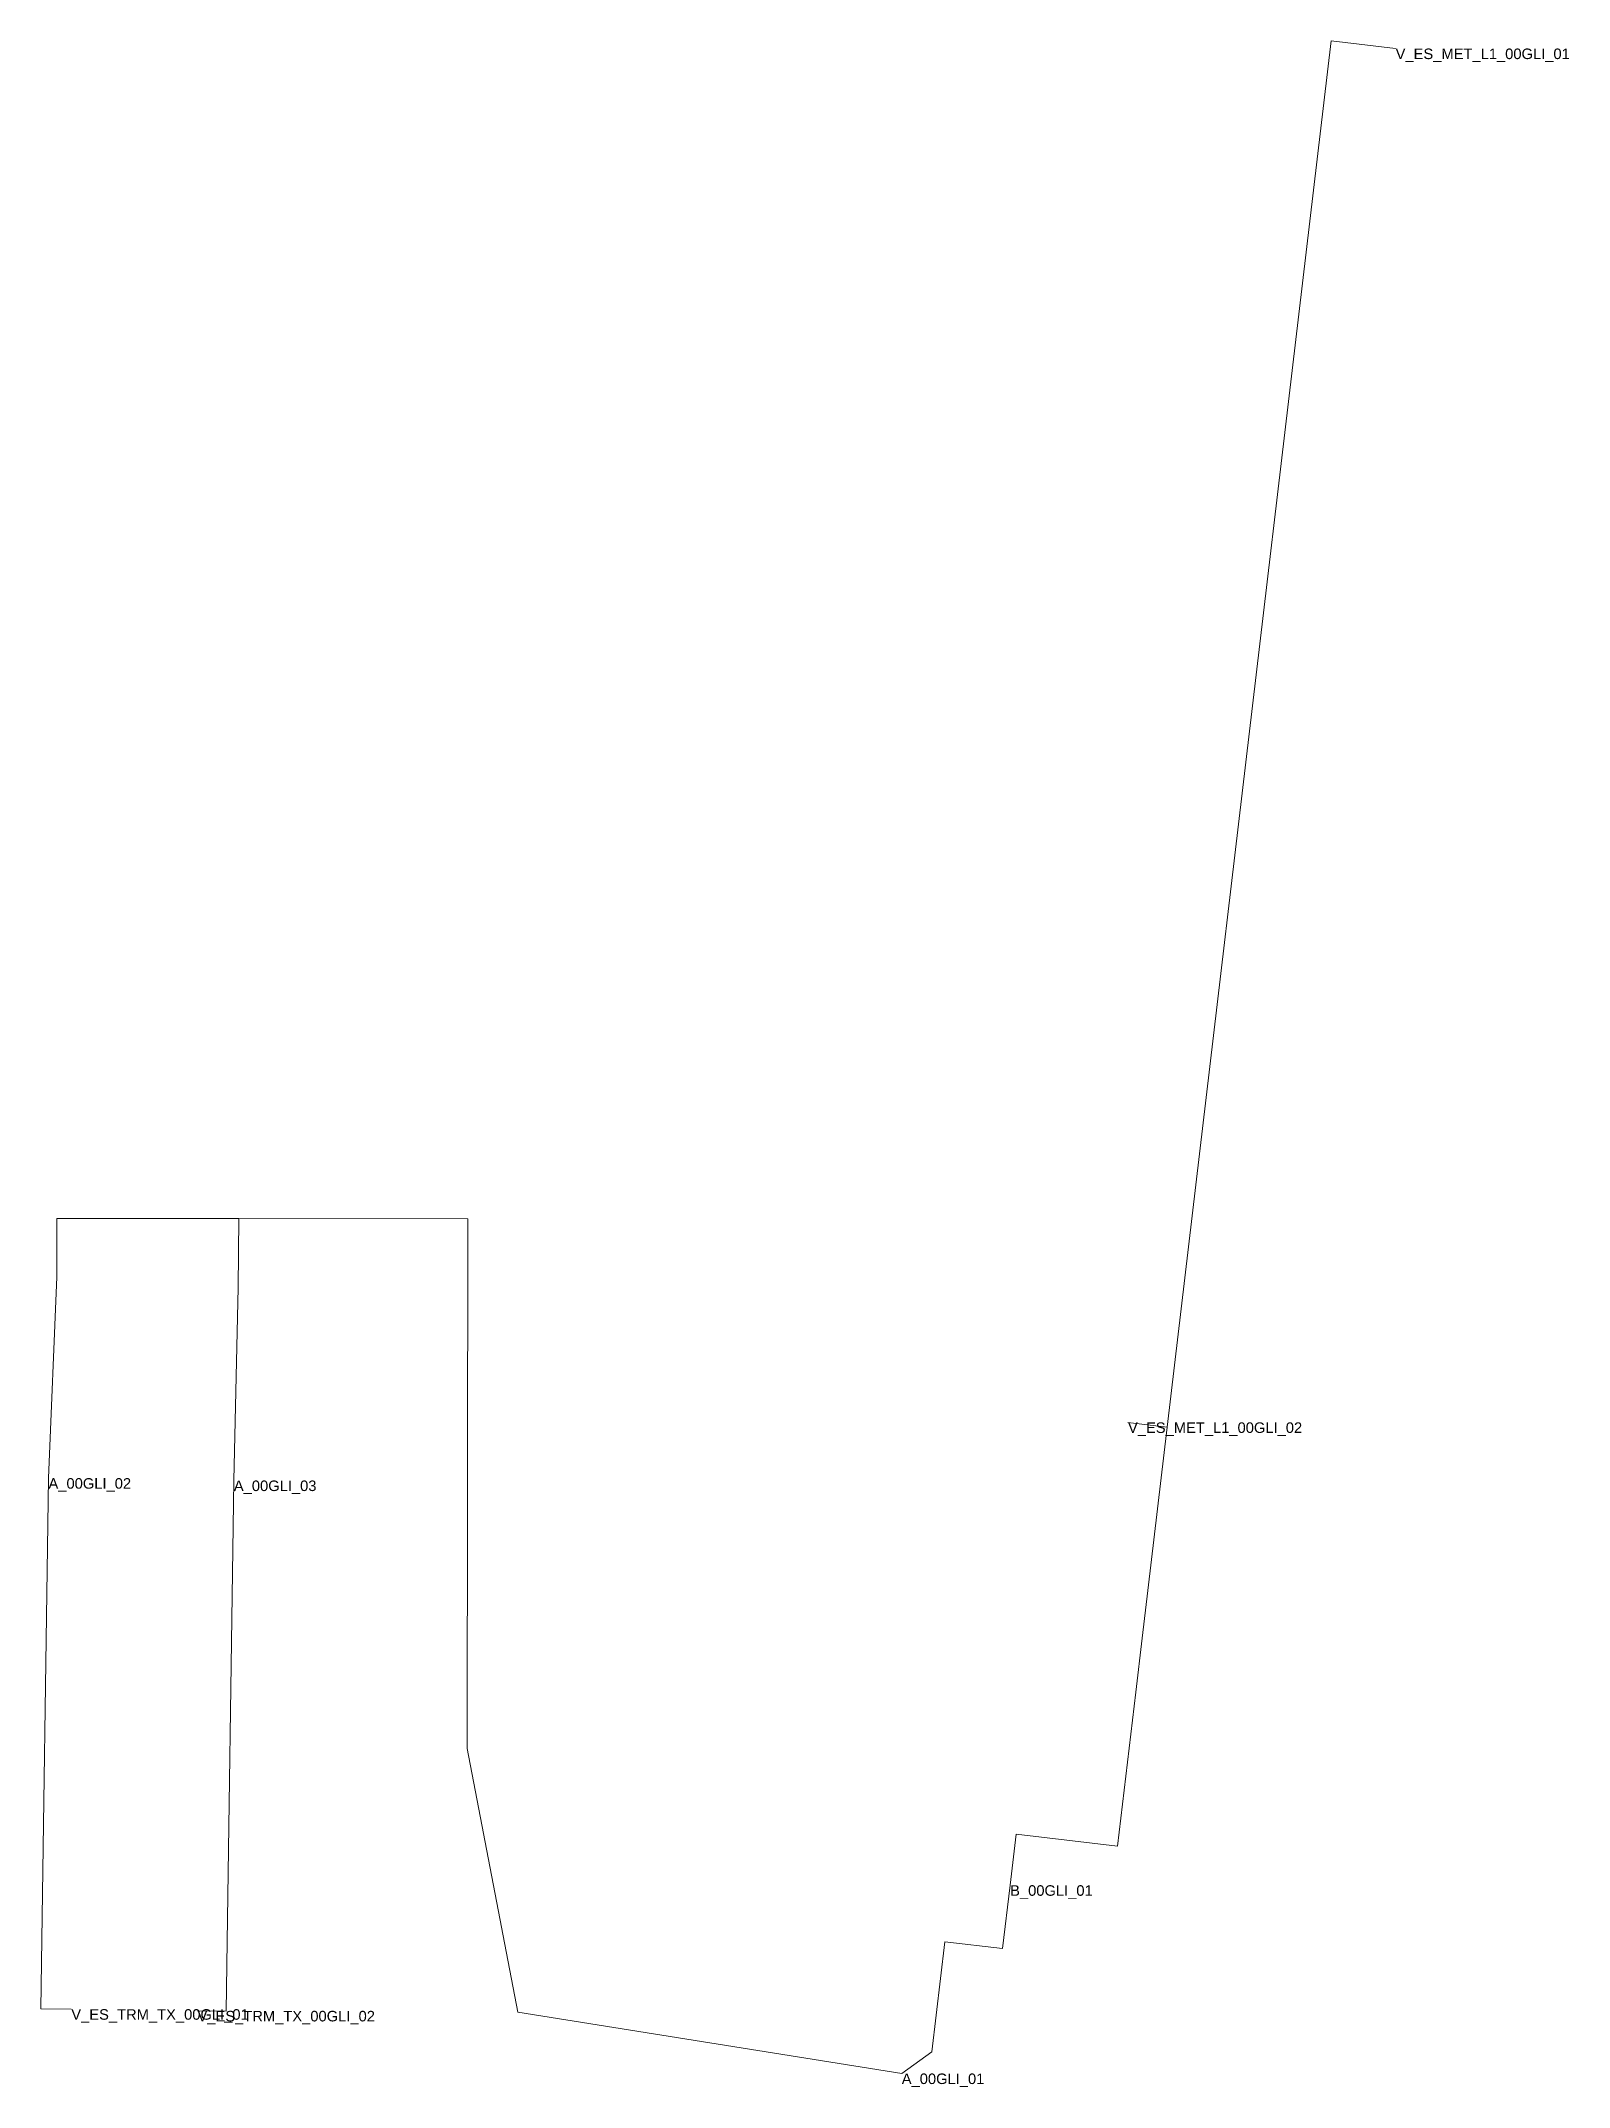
# Model space of a CAD drawing. Header units: metres. Extents: x 432028.8 to 432101.4, y 4583665.5 to 4583762.6.
import ezdxf
from ezdxf.enums import TextEntityAlignment as Align

# ---------------------------------------------------------------- set-up
doc = ezdxf.new("R2010")
doc.units = ezdxf.units.M
doc.header["$MEASUREMENT"] = 0
for name, color, linetype, lineweight, true_color in [('01_A_AccesTren_t', 40, 'Continuous', 0, 0xffd600), ('01_C_AccesExt_t', 251, 'Continuous', 0, 0x646464), ('01_C_CarrerHoritzontal_l', 251, 'Continuous', 0, 0x646464), ('01_C_CarrerRampa_l', 251, 'Continuous', 0, 0x646464), ('01_I_Ascensor_l', 251, 'Continuous', 0, 0x646464), ('01_I_BarreraTarifaria_t', 251, 'Continuous', 0, 0x646464), ('01_I_Horitzontal_l', 251, 'Continuous', 0, 0x646464), ('01_I_RampaD_l', 251, 'Continuous', 0, 0x646464)]:
    doc.layers.add(name, color=color, linetype=linetype, lineweight=lineweight, true_color=true_color)
doc.styles.add('Style-Arial', font='arial.ttf')

msp = doc.modelspace()

# ---------------------------------------------------------------- linework, layer by layer
at = {"layer": '01_C_CarrerHoritzontal_l'}
msp.add_line((432038.187929, 4583706.700516), (432038.16, 4583703.4235), dxfattribs=at)
at = {"layer": '01_C_CarrerHoritzontal_l', "flags": 128}
for points in [[(432038.187929, 4583706.700516), (432029.556, 4583706.700516), (432029.556, 4583703.9255)], [(432069.669281, 4583666.103593), (432051.439198, 4583669.013336), (432049.037719, 4583681.529616), (432049.072284, 4583706.685561), (432038.187929, 4583706.700516)]]:
    msp.add_lwpolyline(points, dxfattribs=at)
at = {"layer": '01_C_CarrerRampa_l'}
for p, q in [((432029.556, 4583703.9255), (432029.155139, 4583694.371867)), ((432038.16, 4583703.4235), (432037.956399, 4583694.259556))]:
    msp.add_line(p, q, dxfattribs=at)
at = {"layer": '01_I_Ascensor_l'}
for p, q in [((432080.779436, 4583684.213536, -20), (432081.084456, 4583686.770538, -30)), ((432071.094291, 4583667.138583, -20), (432069.669281, 4583666.103593))]:
    msp.add_line(p, q, dxfattribs=at)
at = {"layer": '01_I_Horitzontal_l'}
for p, q in [((432080.411874, 4583697.019985, -30), (432082.275456, 4583696.79966, -30)), ((432081.813978, 4583692.918258, -30), (432082.274579, 4583696.799764, -30)), ((432081.084456, 4583686.770538, -30), (432081.353377, 4583689.036751, -30))]:
    msp.add_line(p, q, dxfattribs=at)
at = {"layer": '01_I_Horitzontal_l', "flags": 128}
for points, elevation in [([(432082.275456, 4583696.79966), (432090.054326, 4583762.61396), (432093.11962, 4583762.25174)], -30), ([(432074.815417, 4583675.042385), (432075.103951, 4583677.464672), (432079.90738, 4583676.892504), (432080.779436, 4583684.213536), (432080.779436, 4583684.213536)], -20), ([(432071.094291, 4583667.138583), (432071.716004, 4583672.35795), (432074.456768, 4583672.031479), (432074.815417, 4583675.042385)], -20)]:
    msp.add_lwpolyline(points, dxfattribs=dict(at, elevation=elevation))
for points in [[(432029.155139, 4583694.371867), (432028.79549, 4583669.176164), (432030.237505, 4583669.157762)], [(432037.956399, 4583694.259556), (432037.596692, 4583669.060297), (432036.230942, 4583669.077725)]]:
    msp.add_lwpolyline(points, dxfattribs=at)
at = {"layer": '01_I_RampaD_l'}
msp.add_line((432081.353378, 4583689.036752, -30), (432081.813978, 4583692.918258, -30), dxfattribs=at)

# ---------------------------------------------------------------- texts
at = {"layer": '01_A_AccesTren_t', "style": 'Style-Arial'}
for s, p in [('V_ES_MET_L1_00GLI_01', (432093.11962, 4583762.25174, -30)), ('V_ES_MET_L1_00GLI_02', (432080.411874, 4583697.019985, -30)), ('V_ES_TRM_TX_00GLI_01', (432030.237505, 4583669.157762)), ('V_ES_TRM_TX_00GLI_02', (432036.230942, 4583669.077725))]:
    msp.add_text(s, height=0.5, dxfattribs=at).set_placement(p, align=Align.TOP_LEFT)
at = {"layer": '01_C_AccesExt_t', "style": 'Style-Arial'}
for s, p in [('A_00GLI_02', (432029.155139, 4583694.371867)), ('A_00GLI_03', (432037.956399, 4583694.259556)), ('A_00GLI_01', (432069.669281, 4583666.103593))]:
    msp.add_text(s, height=0.5, dxfattribs=at).set_placement(p, align=Align.TOP_LEFT)
at = {"layer": '01_I_BarreraTarifaria_t', "style": 'Style-Arial'}
msp.add_text('B_00GLI_01', height=0.5, dxfattribs=at).set_placement((432074.815417, 4583675.042385, -20), align=Align.TOP_LEFT)

doc.saveas('drawing.dxf')
